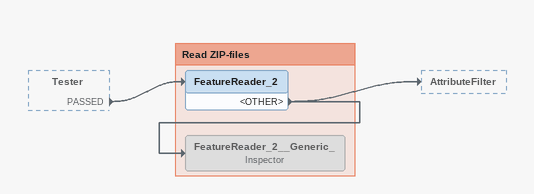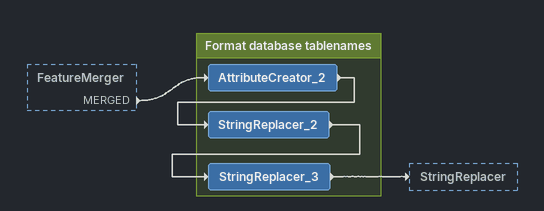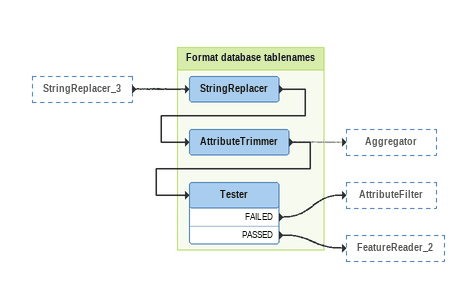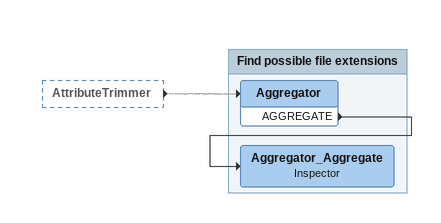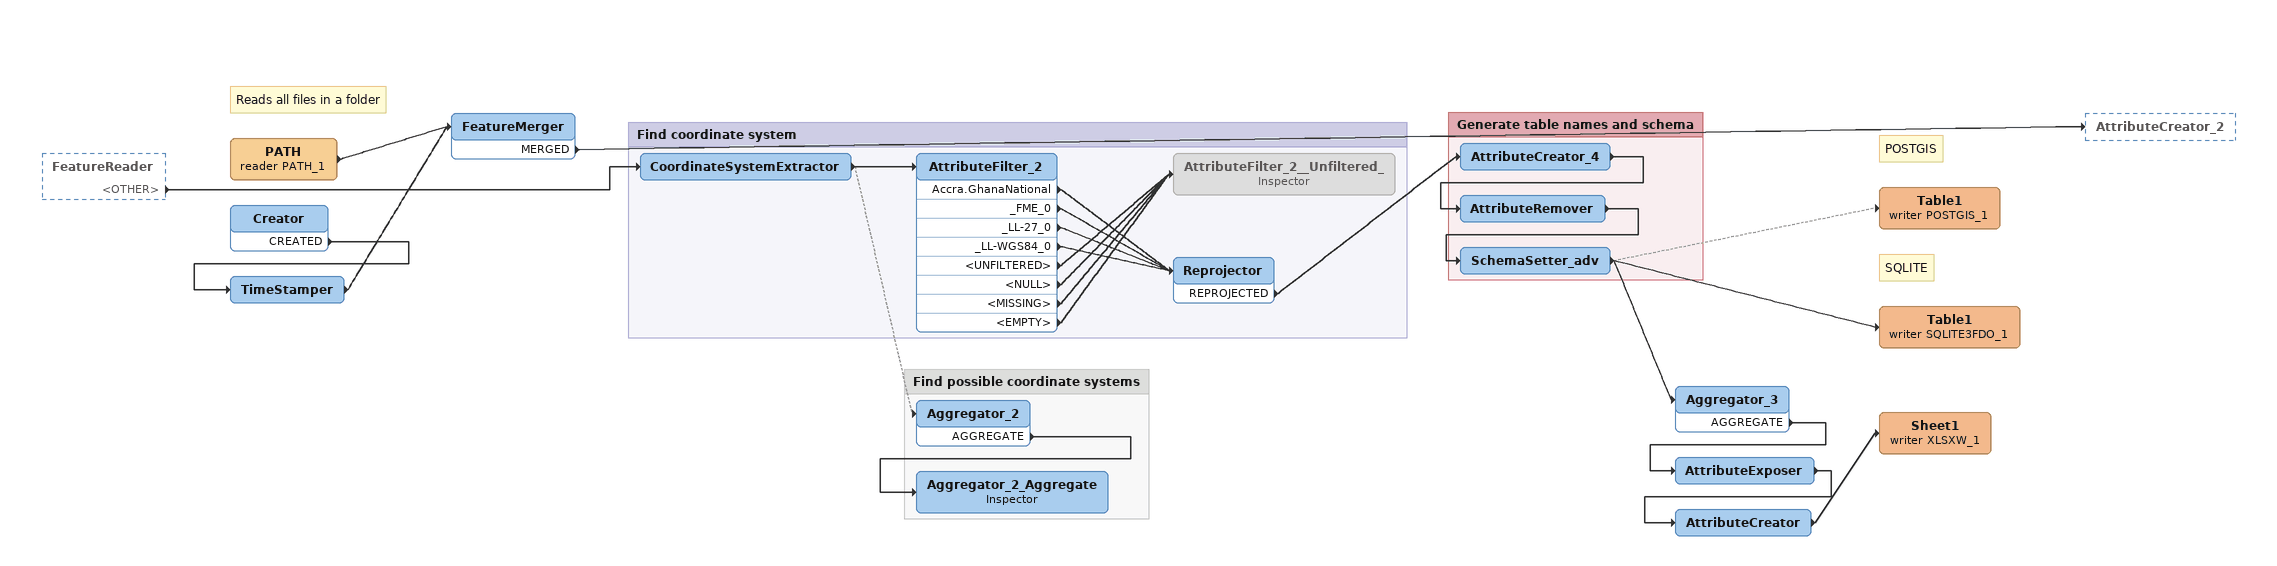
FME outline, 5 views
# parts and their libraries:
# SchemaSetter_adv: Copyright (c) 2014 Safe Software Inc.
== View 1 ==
Tester [outside]
    PASSED -> FeatureReader_2

Bookmark: Read ZIP-files
FeatureReader_2
    <OTHER> -> FeatureReader_2__Generic_
    <OTHER> -> AttributeFilter
FeatureReader_2__Generic_: Inspector [off]

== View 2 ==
FeatureMerger [outside]
    MERGED -> AttributeCreator_2

Bookmark: Format database tablenames
AttributeCreator_2
    -> StringReplacer_2
StringReplacer_2
    -> StringReplacer_3
StringReplacer_3
    -> StringReplacer

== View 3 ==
StringReplacer_3 [outside]
    -> StringReplacer

Bookmark: Format database tablenames
StringReplacer
    -> AttributeTrimmer
AttributeTrimmer
    -> Aggregator [off]
    -> Tester
Tester
    FAILED -> AttributeFilter
    PASSED -> FeatureReader_2

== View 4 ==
AttributeTrimmer [outside]
    -> Aggregator [off]

Bookmark: Find possible file extensions
Aggregator
    AGGREGATE -> Aggregator_Aggregate
Aggregator_Aggregate: Inspector

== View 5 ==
FeatureReader [outside]
    <OTHER> -> CoordinateSystemExtractor
Note: Reads all files in a folder
PATH (reader PATH_1)
    -> FeatureMerger
Creator
    CREATED -> TimeStamper
TimeStamper
    -> FeatureMerger
FeatureMerger
    MERGED -> AttributeCreator_2
Note: POSTGIS
Table1 (writer POSTGIS_1)
Note: SQLITE
Table1 (writer SQLITE3FDO_1)
Aggregator_3
    AGGREGATE -> AttributeExposer
AttributeExposer
    -> AttributeCreator
AttributeCreator
    -> Sheet1 (writer XLSXW_1)
Sheet1 (writer XLSXW_1)

Bookmark: Find coordinate system
CoordinateSystemExtractor
    -> Aggregator_2 [off]
    -> AttributeFilter_2
AttributeFilter_2
    Accra.GhanaNational -> Reprojector
    _FME_0 -> Reprojector
    _LL-27_0 -> Reprojector
    _LL-WGS84_0 -> Reprojector
    <UNFILTERED> -> AttributeFilter_2__Unfiltered_
    <NULL> -> AttributeFilter_2__Unfiltered_
    <MISSING> -> AttributeFilter_2__Unfiltered_
    <EMPTY> -> AttributeFilter_2__Unfiltered_
AttributeFilter_2__Unfiltered_: Inspector [off]
Reprojector
    REPROJECTED -> AttributeCreator_4

Bookmark: Generate table names and schema
AttributeCreator_4
    -> AttributeRemover
AttributeRemover
    -> SchemaSetter_adv
SchemaSetter_adv
    -> Table1 (writer POSTGIS_1) [off]
    -> Table1 (writer SQLITE3FDO_1)
    -> Aggregator_3

Bookmark: Find possible coordinate systems
Aggregator_2
    AGGREGATE -> Aggregator_2_Aggregate
Aggregator_2_Aggregate: Inspector
